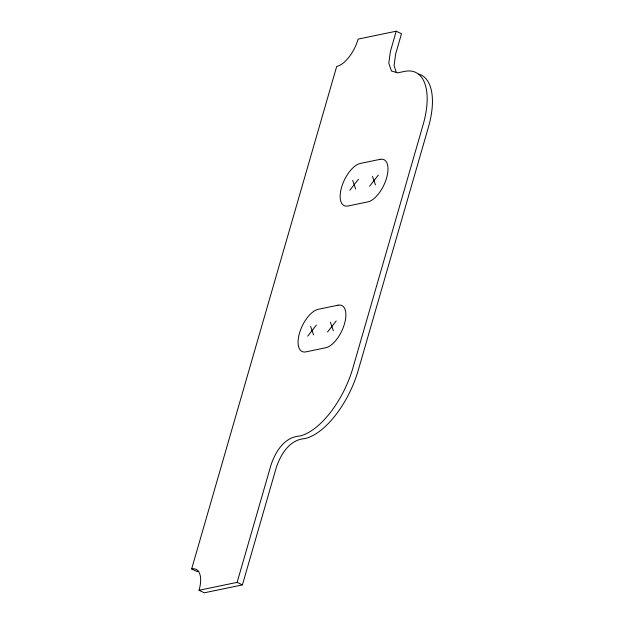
<?xml version="1.0" encoding="UTF-8"?>
<svg xmlns="http://www.w3.org/2000/svg" width="624" height="624" viewBox="0 0 624 624"><rect width="100%" height="100%" fill="white"/><g stroke="black" fill="none" stroke-linecap="round" stroke-linejoin="round"><path stroke-width="0.94" d="M418.657 74.061A66.261 31.06 -64.4 0 1 428.407 127.226L358.231 370.352A66.261 31.06 -64.4 0 1 304.676 438.61C289.497 439.741 280.777 454.303 276.346 467.345L242.416 584.891L204.313 592.8L199.04 590.273A26.504 12.425 -64.4 0 0 191.646 568.948L336.703 66.409A26.504 12.425 -64.4 0 0 358.121 39.109L396.224 31.2L401.497 33.727L395.639 54.031L394.064 65.785L396.466 72.727M199.04 590.273L237.136 582.364L271.066 464.81C275.496 451.776 284.216 437.213 299.395 436.075A66.261 31.06 -64.4 0 0 352.95 367.825L423.127 124.699A66.261 31.06 -64.4 0 0 404.656 71.393L397.753 72.821L391.49 71.058L388.783 63.258L390.367 51.503L396.224 31.2M349.846 190.234L358.496 179.205M369.65 186.124L378.308 175.094M307.741 336.11L316.391 325.081M327.545 331.999L336.203 320.97M237.136 582.364L242.416 584.891M191.646 568.948L196.927 571.475A26.504 12.425 -64.4 0 1 198.736 571.295M372.489 176.303L375.469 184.915M352.677 180.414L355.664 189.025M330.385 322.179L333.364 330.79M310.573 326.29L313.56 334.901M380.117 159.338L360.313 163.449A23.189 10.873 -64.4 0 0 341.57 187.333A23.189 10.873 -64.4 0 0 348.028 205.99L367.84 201.887A23.189 10.873 -64.4 0 0 386.584 177.996A23.189 10.873 -64.4 0 0 380.117 159.338M338.013 305.214L318.209 309.325A23.189 10.873 -64.4 0 0 299.465 333.208A23.189 10.873 -64.4 0 0 305.924 351.866L325.736 347.755A23.189 10.873 -64.4 0 0 344.479 323.872A23.189 10.873 -64.4 0 0 338.013 305.214"/></g></svg>
